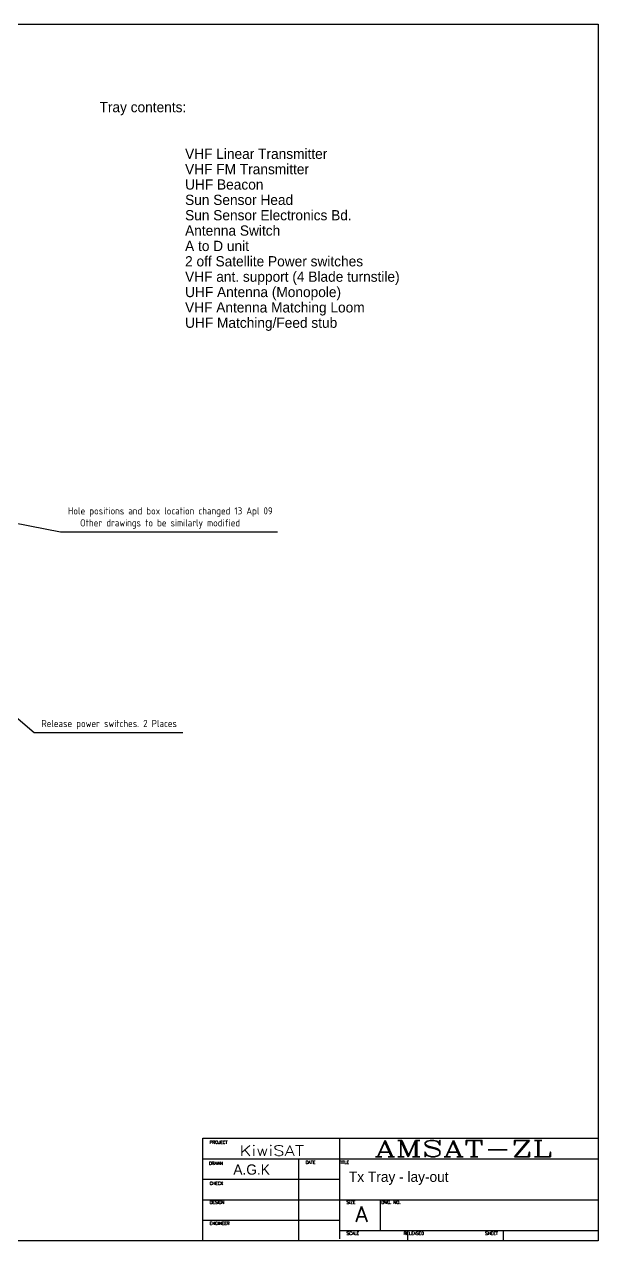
# Model space of a CAD drawing. Header units: millimetres. Extents: x 0 to 840, y 0 to 594.
# Drawn here: x 560 to 840, y 0 to 594 of the extents above; entities that cross this region are included whole.
import ezdxf
from ezdxf.enums import TextEntityAlignment as Align

# ---------------------------------------------------------------- set-up
doc = ezdxf.new("R2010")
doc.units = ezdxf.units.MM
doc.header["$LTSCALE"] = 0.4
doc.layers.add('AM_5', color=3, linetype='Continuous', lineweight=25)
doc.layers.add('BORDER', color=7, linetype='Continuous')
doc.layers.add('S2', color=7, linetype='Continuous')
doc.styles.add('ACISOTS', font='isocp.shx', dxfattribs={"height": 1})
doc.styles.add('COMPLEX', font='complex', dxfattribs={"width": 1.5, "height": 8})
doc.styles.add('SIMPLEX', font='simplex', dxfattribs={"height": 0.06})

# ---------------------------------------------------------------- blocks, each defined once
blk = doc.blocks.new('*S14')
at = {"layer": 'AM_5', "color": 3}
for p, q in [((564.52, 248), (474.47, 324.74)), ((637.09, 248), (564.52, 248))]:
    blk.add_line(p, q, dxfattribs=at)
blk.add_trace([(474.77, 325.09), (474.17, 324.39), (471.81, 327.01)], dxfattribs=at)
at = {"layer": 'AM_5', "color": 2, "insert": (568.02, 249.75), "char_height": 3.5, "attachment_point": 7, "style": 'ACISOTS'}
blk.add_mtext('Release power switches. 2 Places', dxfattribs=at)
blk = doc.blocks.new('*S16')
at = {"layer": 'AM_5', "color": 3}
for p, q in [((577.44, 345.99), (431.92, 374.19)), ((683.41, 345.99), (577.44, 345.99))]:
    blk.add_line(p, q, dxfattribs=at)
blk.add_trace([(432.01, 374.64), (431.84, 373.74), (428.49, 374.86)], dxfattribs=at)
at = {"layer": 'AM_5', "color": 2, "insert": (580.94, 347.74), "char_height": 3.5, "attachment_point": 7, "style": 'ACISOTS'}
blk.add_mtext('Hole positions and box location changed 13 Apl 09\\P   Other drawings to be similarly modified\\P', dxfattribs=at)

msp = doc.modelspace()

# ---------------------------------------------------------------- linework, layer by layer
msp.add_lwpolyline([(0, 0), (0, 594), (840, 594), (840, 0), (0, 0)], close=True)
at = {"layer": 'BORDER'}
for p, q in [((646.925, 50), (840.257, 50)), ((646.925, 0), (646.925, 50)), ((713.591, 50), (713.591, 0.853)), ((646.925, 40), (840.159, 40)), ((693.591, 40), (693.591, 0.374)), ((646.925, 30), (713.591, 30)), ((646.925, 20), (840.159, 20)), ((733.591, 20), (733.591, 5)), ((646.925, 10), (713.591, 10)), ((713.591, 5), (840.159, 5)), ((746.924, 5), (746.924, 0)), ((793.591, 5), (793.591, 0))]:
    msp.add_line(p, q, dxfattribs=at)

# ---------------------------------------------------------------- block references
at = {"layer": 'AM_5'}
for name in ['*S16', '*S14']:
    msp.add_blockref(name, (0, 0), dxfattribs=at)

# ---------------------------------------------------------------- texts
for s, p in [('A.G.K', (661.802, 32.231)), ('Tx Tray - lay-out', (718.255, 28.7))]:
    msp.add_text(s, height=5).set_placement(p)
at = {"layer": 'BORDER', "style": 'SIMPLEX'}
for s, height, p in [('PROJECT', 1.5, (650.242, 47.333)), ('DRAWN', 1.5, (649.893, 37.066)), ('DATE          TITLE', 1.49999, (697.114, 37.545)), ('CHECK', 1.5, (650.242, 27.278)), ('DESIGN', 1.5, (650.242, 17.986)), ('SIZE           DWG. NO.', 1.49999, (717.113, 17.986)), ('ENGINEER', 1.5, (650.242, 7.702)), ('SCALE                   RELEASED                          SHEET', 1.49999, (717.113, 2.817))]:
    msp.add_text(s, height=height, dxfattribs=at).set_placement(p)
at = {"layer": 'BORDER'}
for s, height, style, width, p in [('AMSAT-ZL', 8, 'COMPLEX', 1.5, (773.985, 40.978)), ('KiwiSAT', 5, 'SIMPLEX', 1.3, (680.567, 41.473))]:
    msp.add_text(s, height=height, dxfattribs=dict(at, style=style, width=width)).set_placement(p, align=Align.CENTER)
at = {"layer": 'BORDER', "style": 'SIMPLEX'}
msp.add_text('A', height=7.62, dxfattribs=at).set_placement((724.476, 9.143), align=Align.CENTER)
at = {"layer": 'S2'}
for s, p in [('Tray contents:', (596.427, 551.071)), ('VHF Linear Transmitter', (638.222, 528.284)), ('VHF FM Transmitter', (638.222, 520.784)), ('UHF Beacon', (638.222, 513.284)), ('Sun Sensor Head', (638.222, 505.784)), ('Sun Sensor Electronics Bd.', (638.222, 498.284)), ('Antenna Switch', (638.222, 490.784)), ('A to D unit ', (638.222, 483.284)), ('2 off Satellite Power switches', (638.222, 475.784)), ('VHF ant. support (4 Blade turnstile)', (638.222, 468.284)), ('UHF Antenna (Monopole)', (638.222, 460.784)), ('VHF Antenna Matching Loom', (638.222, 453.284)), ('UHF Matching/Feed stub', (638.222, 445.784))]:
    msp.add_text(s, height=5, dxfattribs=at).set_placement(p)

doc.saveas('drawing.dxf')
